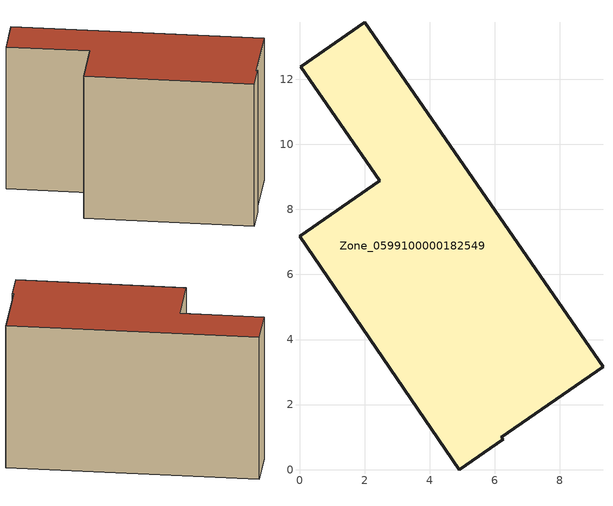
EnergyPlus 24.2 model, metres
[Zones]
Zone_0599100000182549
 floor ground (C_G): 9.33,3.17 6.2,1 6.26,0.94 4.91,0 0,7.17 2.46,8.88 0.03,12.38 2,13.75 z0
 wall outside (C_F): 9.33,3.17 2,13.75 0.03,12.38 2.46,8.88 0,7.17 4.91,0 6.26,0.94 6.2,1 9.33,3.17 z0:7.95
 roof outside (C_R): 6.2,1 9.33,3.17 2,13.75 0.03,12.38 2.46,8.88 0,7.17 4.91,0 6.26,0.94 z7.95
[BUILDING]
Pand.0599100000182549: North Axis=0; Terrain=City; Loads Convergence Tolerance Value=0.04; Temperature Convergence Tolerance Value=0.4; Solar Distribution=FullExterior; Maximum Number of Warmup Days=25; Minimum Number of Warmup Days=1
[Site:Location]
Rotterdam.The.Hague.AP_ZH_NLD Design_Conditions: Latitude=51.96; Longitude=4.45; Time Zone=1; Elevation=-4.5
[SITE:GROUNDTEMPERATURE:BUILDINGSURFACE]
18, 18, 18, 18, 18, 18, 18, 18, 18, 18, 18, 18
[MATERIAL] Thermal Absorptance=0.9; Solar Absorptance=0.7; Visible Absorptance=0.7
Name | Roughness | Thickness | Conductivity | Density | Specific Heat
G.TI.1975-1991 | MediumSmooth | 0.15 | 0.288461 | 540 | 1210
F.TI.1975-1991 | Rough | 0.3 | 0.230769 | 1920 | 840
R.TI.1975-1991 | MediumRough | 0.2 | 0.153846 | 1500 | 1000
[CONSTRUCTION]
C_G: G.TI.1975-1991
C_F: F.TI.1975-1991
C_R: R.TI.1975-1991
[ZONE]
Zone_0599100000182549: Type=1; Multiplier=1; Ceiling Height=Autocalculate; Volume=Autocalculate; Floor Area=autocalculate; Part of Total Floor Area=Yes
[ZONEINFILTRATION:DESIGNFLOWRATE]
Infil_Zone_0599100000182549: Zone or ZoneList or Space or SpaceList=Zone_0599100000182549; Schedule=AlwaysOn; Design Flow Rate Calculation Method=Flow/Area; Flow Rate per Floor Area=0.003; Constant Term Coefficient=1; Temperature Term Coefficient=0; Velocity Term Coefficient=0; Velocity Squared Term Coefficient=0
[HVACTEMPLATE:ZONE:IDEALLOADSAIRSYSTEM]
Zone_0599100000182549: Maximum Heating Supply Air Temperature=50; Minimum Cooling Supply Air Temperature=13; Maximum Heating Supply Air Humidity Ratio=0.0156; Minimum Cooling Supply Air Humidity Ratio=0.0077; Heating Limit=NoLimit; Cooling Limit=NoLimit; Dehumidification Control Type=ConstantSensibleHeatRatio; Cooling Sensible Heat Ratio=0.7; Dehumidification Setpoint=60; Humidification Control Type=None; Humidification Setpoint=30; Outdoor Air Method=None; Outdoor Air Flow Rate per Person=0.00944; Outdoor Air Flow Rate per Zone Floor Area=0; Outdoor Air Flow Rate per Zone=0; Demand Controlled Ventilation Type=None; Outdoor Air Economizer Type=NoEconomizer; Heat Recovery Type=None; Sensible Heat Recovery Effectiveness=0.7; Latent Heat Recovery Effectiveness=0.65
[ZONECONTROL:THERMOSTAT]
ThermostatControl_Zone_0599100000182549: Zone or ZoneList=Zone_0599100000182549; Control Type Schedule=DualSetpointControlType; Control 1=Thermostat_Zone_0599100000182549; Temperature Difference Between Cutout And Setpoint=0
[THERMOSTATSETPOINT:DUALSETPOINT]
Thermostat_Zone_0599100000182549: Heating Setpoint Temperature Schedule=HeatingSetpoint_Zone_0599100000182549; Cooling Setpoint Temperature Schedule=CoolingSetpoint_Zone_0599100000182549
[SCHEDULE:COMPACT]
HeatingSetpoint_Zone_0599100000182549: Through: 12/31, For: AllDays, Until: 24:00, 21
CoolingSetpoint_Zone_0599100000182549: Through: 12/31, For: AllDays, Until: 24:00, 24
DualSetpointControlType: Through: 12/31, For: AllDays, Until: 24:00, 4
AlwaysOn: Through: 12/31, For: AllDays, Until: 24:00, 1
